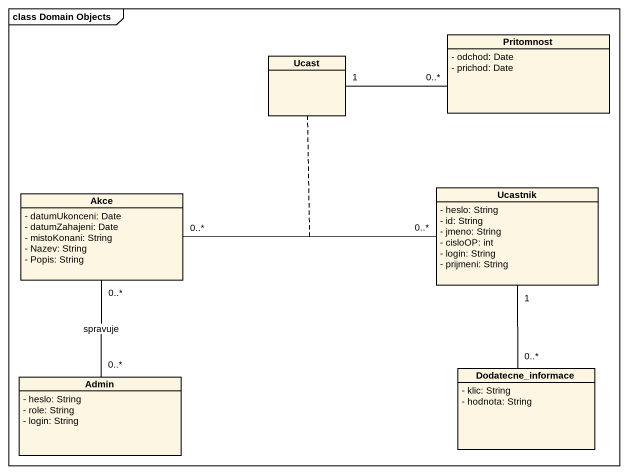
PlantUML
@startuml
mainframe class Domain Objects
hide circle
hide empty members
skinparam classAttributeIconSize 0
class Ucast
class Pritomnost {
  - odchod: Date
  - prichod: Date
}
class Akce {
  - datumUkonceni: Date
  - datumZahajeni: Date
  - mistoKonani: String
  - Nazev: String
  - Popis: String
}
class Ucastnik {
  - heslo: String
  - id: String
  - jmeno: String
  - cisloOP: int
  - login: String
  - prijmeni: String
}
class Admin {
  - heslo: String
  - role: String
  - login: String
}
class Dodatecne_informace {
  - klic: String
  - hodnota: String
}
Ucast "1" -right- "0..*" Pritomnost
Akce "0..*" -right- "0..*" Ucastnik
(Akce, Ucastnik) .. Ucast
Admin "0..*" -up- "0..*" Akce : spravuje
Dodatecne_informace "0..*" -up- "1" Ucastnik
@enduml
